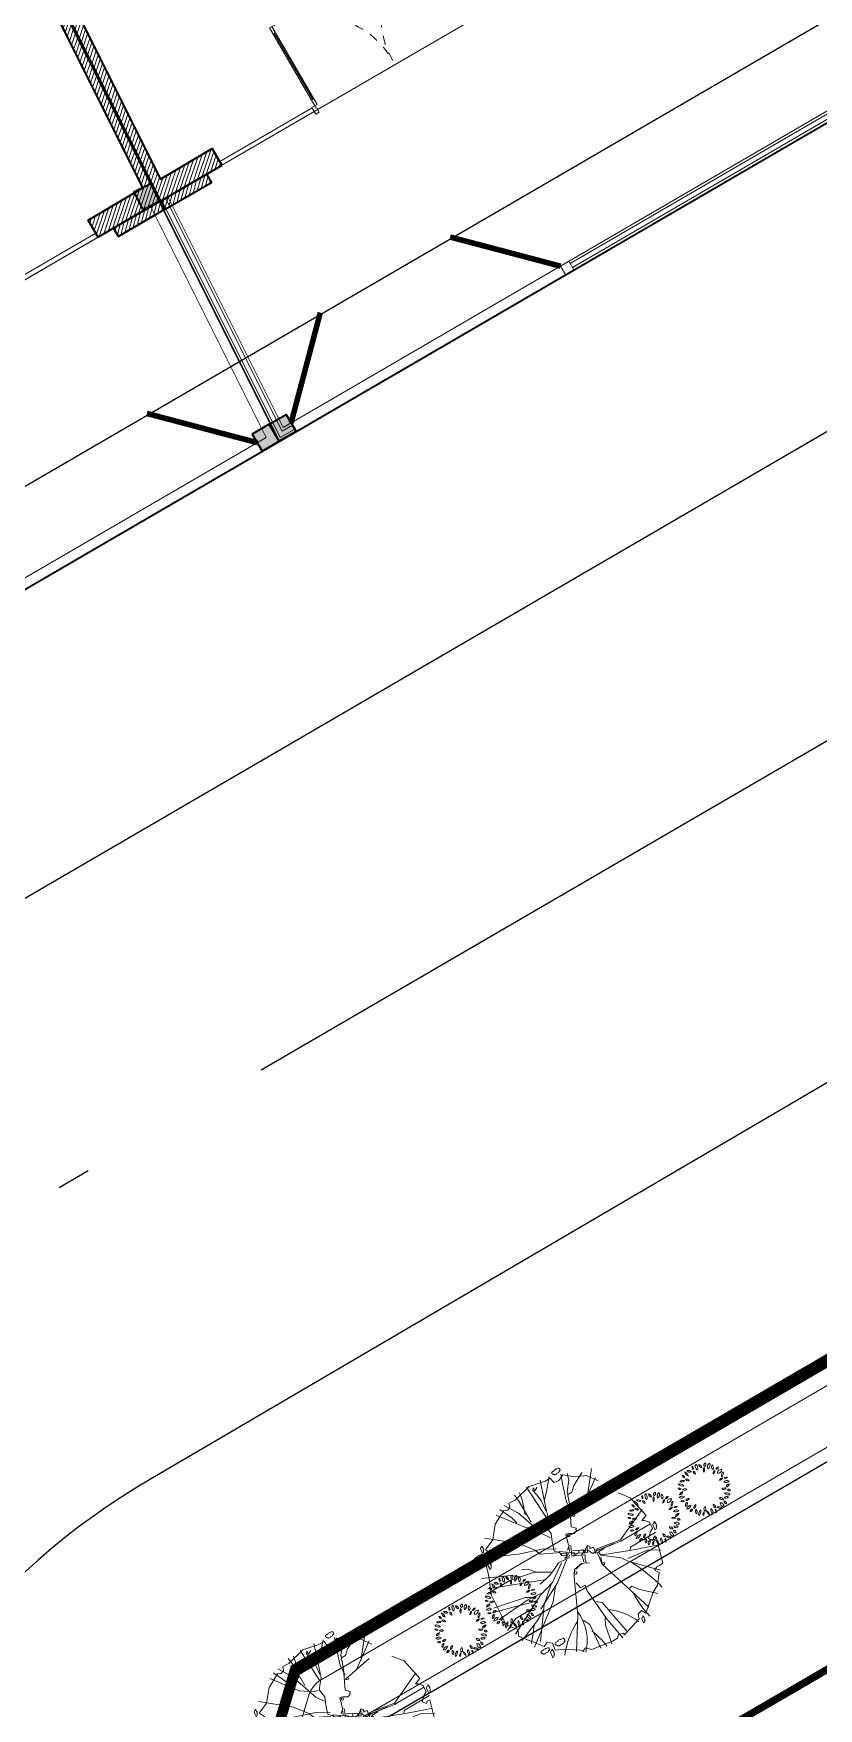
# Model space of a CAD drawing. Header units: millimetres. Extents: x 567980 to 569372, y 2065777 to 2066674.
# Drawn here: x 568793.08 to 568801.9, y 2066263.01 to 2066281.82 of the extents above; entities that cross this region are included whole.
import ezdxf

# ---------------------------------------------------------------- set-up
doc = ezdxf.new("R2010")
doc.units = ezdxf.units.MM
for name, pattern in [('ACAD_ISO10W100', [18.5, 12, -3, 0.5, -3]), ('CENTER', [3, 1.5, -0.5, 0.5, -0.5]), ('HIDDEN2', [0.1875, 0.125, -0.0625])]:
    doc.linetypes.add(name, pattern=pattern)
for name, color, linetype, lineweight in [('A-COT VACH', 2, 'Continuous', 35), ('A-CUA', 25, 'Continuous', 5), ('A-DIM', 251, 'Continuous', 15), ('A-HATCH', 251, 'Continuous', 5), ('A-NET THAY', 125, 'Continuous', 18), ('A-TUONG', 255, 'Continuous', 35), ('boDnv', 54, 'Continuous', 25), ('E- RANH GIOI', 1, 'CENTER', 13), ('E- THAY', 9, 'Continuous', 20), ('E- Tuong', 4, 'Continuous', 13), ('i_Cay', 114, 'Continuous', 13), ('i_Hatch', 250, 'Continuous', 13), ('LD-THAY', 9, 'Continuous', 13)]:
    doc.layers.add(name, color=color, linetype=linetype, lineweight=lineweight)
for name, color, linetype in [('ChiaLo', 128, 'CENTER'), ('datOBt', 42, 'Continuous'), ('datOlienke', 42, 'Continuous'), ('LogDg', 7, 'Continuous'), ('loKBT', 42, 'Continuous'), ('LoLK', 6, 'Continuous'), ('QH', 7, 'Continuous'), ('QUYEN', 7, 'Continuous'), ('TimDg', 222, 'Continuous'), ('ViaHeS', 32, 'Continuous')]:
    doc.layers.add(name, color=color, linetype=linetype)
doc.styles.add('rms', font='romans.shx', dxfattribs={"width": 0.7, "bigfont": 'vns.shx'})
doc.linetypes.add('ADL', pattern='A,0.125,-0.15,["++",rms,S=0.5,R=0,X=0,Y=-0.2245],-1.35,1.125', length=2.75)

# ---------------------------------------------------------------- blocks, each defined once
blk = doc.blocks.new('NEN')
at = {"layer": 'boDnv', "color": 10, "linetype": 'ADL', "ltscale": 0.25}
for points in [[(72.798, 19.248), (66.728, 21.45), (39.936, 9.771), (37.882, 4.109), (87.299, -94.695), (93.027, -96.404), (118.311, -81.695), (120.17, -75.467)], [(230.392, -76.647), (232.25, -70.419), (219.166, -44.258), (213.437, -42.548), (99.38, -108.906), (97.521, -115.133), (110.606, -141.295), (116.334, -143.005)]]:
    blk.add_lwpolyline(points, close=True, dxfattribs=at)
at = {"layer": 'ChiaLo', "ltscale": 5}
blk.add_lwpolyline([(98.361, -94.458), (90.322, -78.384)], dxfattribs=at)
at = {"layer": 'datOBt'}
blk.add_lwpolyline([(231.237, -77.312), (233.322, -70.326), (219.866, -43.423), (213.308, -41.466), (98.535, -108.24), (96.449, -115.227), (109.905, -142.129), (116.463, -144.087)], close=True, dxfattribs=at)
at = {"layer": 'datOlienke'}
blk.add_lwpolyline([(73.514, 20.052), (66.694, 22.526), (39.142, 10.516), (36.795, 4.047), (86.598, -95.529), (93.156, -97.487), (119.156, -82.36), (121.241, -75.374)], close=True, dxfattribs=at)
at = {"layer": 'LogDg'}
blk.add_lwpolyline([(83.769, -96.579), (34.233, 2.462, -0.429738), (38.192, 13.375), (65.731, 25.379, -0.398858), (76.083, 21.623), (124.061, -74.306, -0.395833), (120.929, -84.799), (94.947, -99.916, -0.432836)], format="xyb", close=True, dxfattribs=at)
blk.add_lwpolyline([(191.761, -50.531), (96.917, -106.112, 0.395833), (93.785, -116.606), (107.231, -143.491, 0.432836), (118.409, -146.827), (234.309, -78.995, 0.395833), (237.441, -68.502), (223.995, -41.617, 0.432836), (212.817, -38.281), (191.761, -50.531)], format="xyb", dxfattribs=at)
at = {"layer": 'loKBT'}
blk.add_lwpolyline([(106.195, -103.784), (98.535, -108.24), (96.449, -115.227), (103.177, -128.678), (116.253, -121.071)], close=True, dxfattribs=at)
at = {"layer": 'LoLK'}
for points in [[(98.371, -74.359), (90.322, -78.384), (98.361, -94.458), (106.156, -89.923)], [(90.322, -78.384), (80.484, -83.305), (86.598, -95.529), (93.156, -97.487), (98.361, -94.458)]]:
    blk.add_lwpolyline(points, close=True, dxfattribs=at)
at = {"layer": 'TimDg', "linetype": 'ACAD_ISO10W100', "ltscale": 0.75}
blk.add_lwpolyline([(-358.633, -282.039), (-15.318, -166.825, 0.050829), (-9.777, -164.314), (222.735, -29.039)], format="xyb", dxfattribs=at)
at = {"layer": 'ViaHeS'}
for points in [[(73.514, 20.052), (66.694, 22.526), (39.142, 10.516), (36.795, 4.047), (86.598, -95.529), (93.156, -97.487), (119.156, -82.36), (121.241, -75.374)], [(231.237, -77.312), (233.322, -70.326), (219.866, -43.423), (213.308, -41.466), (98.535, -108.24), (96.449, -115.227), (109.905, -142.129), (116.463, -144.087)]]:
    blk.add_lwpolyline(points, close=True, dxfattribs=at)
blk = doc.blocks.new('NEN K02')
at = {"layer": 'datOlienke'}
blk.add_lwpolyline([(-109.225, 40), (-114.488, 35.007), (-116.072, 4.993), (-111.335, 0), (0, 0), (4.684, 4.99), (2.786, 35.01), (-2.53, 40)], close=True, dxfattribs=at)
at = {"layer": 'LoLK'}
for points in [[(-13.668, 20), (-13.668, 11), (4.304, 11), (3.735, 20)], [(-13.668, 11), (-13.668, 0), (0, 0), (4.684, 4.99), (4.304, 11)]]:
    blk.add_lwpolyline(points, close=True, dxfattribs=at)
blk = doc.blocks.new('*U525')
for p, q in [((90, -100), (50, -100)), ((70, -100), (70, -1250)), ((2710, -100), (2750, -100)), ((2730, -100), (2730, -1250)), ((90, -1250), (50, -1250)), ((2710, -1250), (2750, -1250))]:
    blk.add_line(p, q)
for points in [[(0, 113), (60, 113), (60, 40), (50, 40), (50, 0), (0, 0)], [(50, 0), (90, 0), (90, -1350), (50, -1350)], [(2750, 0), (2710, 0), (2710, -1350), (2750, -1350)], [(2800, 113), (2740, 113), (2740, 40), (2750, 40), (2750, 0), (2800, 0)]]:
    blk.add_lwpolyline(points, close=True)
at = {"linetype": 'HIDDEN2'}
for centre, start, end in [((50, 0), 270, 0), ((2750, 0), 180, 270)]:
    blk.add_arc(centre, 1350, start, end, dxfattribs=at)
blk = doc.blocks.new('CUA DI T1')
at = {"layer": 'A-HATCH'}
h = blk.add_hatch(dxfattribs=at)
h.set_pattern_fill('ANSI31', color=256, scale=300)
h.set_pattern_definition([(45, (-145597.46, 362519.84), (-26.5165043, 26.5165043), [])])
h.paths.add_polyline_path([(-6100, -109), (-5500, -109), (-5500, 0), (-6100, 0)])
edge = h.paths.add_edge_path()
edge.add_line((-600, -108), (0, -111))
edge.add_line((0, -111), (0, 2))
edge.add_line((0, 2), (-600, -1))
edge.add_line((-600, -1), (-600, -108))
at = {"layer": 'A-CUA', "elevation": 0}
for points in [[(-5300, 1), (-4100, 1), (-4100, 51), (-5300, 51)], [(-800, 1), (-2000, 1), (-2000, 51), (-800, 51)]]:
    blk.add_lwpolyline(points, close=True, dxfattribs=at)
at = {"layer": 'A-NET THAY'}
for q in [(-786, 1, 0), (-800, 1, 0)]:
    blk.add_line((-5300, 1, 0), q, dxfattribs=at)
at = {"layer": 'A-TUONG'}
for p, q in [((-5300, 1, 0), (-5300, 220, 0)), ((-800, 1, 0), (-800, 220, 0))]:
    blk.add_line(p, q, dxfattribs=at)
at = {"layer": 'A-TUONG', "elevation": 0}
blk.add_lwpolyline([(-5500, 1), (-5500, -109), (-6100, -109), (-6100, 1), (-5500, 1)], dxfattribs=at)
blk.add_lwpolyline([(-600, 0), (0, 1), (0, -109), (-600, -110)], close=True, dxfattribs=at)
at = {"layer": 'A-CUA', "extrusion": (-2.7819e-13, -5.44958e-10, -1), "xscale": 0.7500000000000021, "yscale": 0.7500000000000021, "zscale": -0.7500000000000019, "rotation": 180.059778475144}
blk.add_blockref('*U525', (4100, 53, 0), dxfattribs=at)
blk = doc.blocks.new('cot 220')
at = {"layer": 'A-COT VACH'}
h = blk.add_hatch(color=256, dxfattribs=at)
h.dxf.hatch_style = 1
h.paths.add_polyline_path([(110, 110), (-110, 110), (-110, -110), (110, -110)])
blk.add_lwpolyline([(-110, -110), (110, -110), (110, 110), (-110, 110)], close=True, dxfattribs=at)
blk = doc.blocks.new('cum dh a3.3.1.6.7')
at = {"layer": 'A-HATCH'}
h = blk.add_hatch(dxfattribs=at)
h.set_pattern_fill('ANSI31', color=256, scale=0.3)
h.set_pattern_definition([(45, (-145.69891, 350), (-0.0265165043, 0.0265165043), [])])
h.paths.add_polyline_path([(-6.501, -0.22), (-7.781, -0.22), (-7.781, -3.12), (-8.001, -3.12), (-8.001, 0), (-6.501, 0)])
h.paths.add_polyline_path([(-2.121, -1.62), (-2.121, -0.22), (-1.671, -0.22), (-1.671, 0), (-3.501, 0), (-3.501, -0.22), (-2.341, -0.22), (-2.341, -2.249), (-2.121, -2.191), (-2.121, -1.73), (-0.931, -1.73), (-0.931, -1.62)])
h.paths.add_polyline_path([(-0.111, -12.74), (-0.111, -7.04), (-0.221, -7.04), (-0.221, -1.73), (-0.331, -1.73), (-0.331, -1.62), (-0.221, -1.62), (-0.221, -0.22), (-0.671, -0.22), (-0.671, 0), (-0.001, 0), (-0.001, -12.96), (-0.807, -13.012), (-0.821, -12.793)])
h = blk.add_hatch(dxfattribs=at)
h.set_pattern_fill('ANSI31', color=256, scale=0.3)
h.set_pattern_definition([(45, (-120.69891, 437.5), (-0.0265165043, 0.0265165043), [])])
h.paths.add_polyline_path([(5.274, -12.41), (6.779, -12.3), (6.779, -7.83), (6.999, -7.83), (6.999, -12.52), (5.288, -12.63)])
h.paths.add_polyline_path([(0.797, -12.913), (-0.001, -12.964), (-0.001, 0), (0.599, 0), (0.599, -0.22), (0.109, -0.22), (0.109, -2.58), (0.219, -2.58), (0.219, -8.54), (0.109, -8.54), (0.109, -12.744), (0.783, -12.695)])
at = {"layer": 'A-TUONG', "elevation": 0}
blk.add_lwpolyline([(-0.111, -12.74), (-0.111, -7.04), (-0.221, -7.04), (-0.221, -1.73), (-0.331, -1.73), (-0.331, -1.62), (-0.221, -1.62), (-0.221, -0.22), (-0.671, -0.22), (-0.671, 0), (-0.001, 0), (-0.001, -12.96), (-0.807, -13.012), (-0.821, -12.793), (-0.111, -12.74), (-0.111, -12.74)], dxfattribs=at)
blk.add_lwpolyline([(0.797, -12.913), (-0.001, -12.964), (-0.001, 0), (0.599, 0), (0.599, -0.22), (0.109, -0.22), (0.109, -2.58), (0.219, -2.58), (0.219, -8.54), (0.109, -8.54), (0.109, -12.744), (0.783, -12.695)], close=True, dxfattribs=at)
at = {"layer": 'A-COT VACH', "xscale": 0.001, "yscale": 0.001, "zscale": 0.001, "rotation": 359.9999999999999}
blk.add_blockref('cot 220', (-0.111, -12.85, 0), dxfattribs=at)
at = {"layer": 'A-DIM'}
for p, xscale, yscale, zscale, rotation in [((6.087, -12.579, 0), 0.0009999999999999998, 0.0009999999999999998, 0.0009999999999999998, 3.621877358030205), ((-0.008, -12.961, 0), 0.000999999999999998, 0.000999999999999998, 0.000999999999999998, 3.65176661248409)]:
    blk.add_blockref('CUA DI T1', p, dxfattribs=dict(at, xscale=xscale, yscale=yscale, zscale=zscale, rotation=rotation))
blk = doc.blocks.new('MBT1K02')
at = {"layer": 'LoLK', "rotation": 90}
blk.add_blockref('cum dh a3.3.1.6.7', (-11.668, 11.015), dxfattribs=at)
at = {"layer": 'LoLK'}
blk.add_blockref('NEN K02', (0, 0), dxfattribs=at)
blk = doc.blocks.new('rkg1')
at = {"layer": 'A-NET THAY'}
for points in [[(0, -2000), (0, 0), (-11000, 0), (-11000, -13668), (-6010, -18352), (0, -17972), (0, -14966)], [(-110, -2000), (-110, -110), (-10890, -110), (-10890, -13620), (-5969, -18239), (-110, -17869), (-110, -14966)]]:
    blk.add_lwpolyline(points, dxfattribs=at)
at = {"layer": 'QUYEN'}
for points in [[(-3720, -18097, 62.5, 62.5, 0), (-2872, -17135, 0, 0, -0.192739), (-2472, -18018, 0, 0, -1.782882)], [(-227, -17876, 62.5, 62.5, 0), (-1188, -17029, 0, 0, 0.192739), (-1474, -17955, 0, 0, 1.782882)]]:
    blk.add_lwpolyline(points, format="xyseb", dxfattribs=at)
at = {"layer": 'A-COT VACH', "rotation": 3.618880421713644}
blk.add_blockref('cot 220', (-117, -17869), dxfattribs=at)
blk = doc.blocks.new('rkg2')
at = {"layer": 'A-NET THAY'}
for points in [[(0, -14966), (0, -17972), (9000, -17403), (9000, 0), (0, 0), (0, -2000)], [(3820, -17700), (8970, -17375), (8970, -30), (30, -30), (30, -2000)], [(3817, -17650), (8920, -17328), (8920, -80), (80, -80), (80, -2000)], [(110, -14959), (110, -17855), (8890, -17300), (8890, -110), (110, -110), (110, -2000)], [(30, -14964), (30, -17940), (218, -17928)], [(80, -14961), (80, -17887), (215, -17878)]]:
    blk.add_lwpolyline(points, dxfattribs=at)
blk.add_lwpolyline([(3822, -17730), (3713, -17737), (3706, -17627), (3815, -17620)], close=True, dxfattribs=at)
at = {"layer": 'QUYEN'}
for points in [[(213, -17848, 62.5, 62.5, 0), (1060, -16887, 0, 0, -0.192739), (1460, -17769, 0, 0, -1.782882)], [(3706, -17627, 62.5, 62.5, 0), (2744, -16780, 0, 0, 0.192739), (2458, -17706, 0, 0, 1.782882)]]:
    blk.add_lwpolyline(points, format="xyseb", dxfattribs=at)
at = {"layer": 'A-COT VACH', "xscale": -1, "rotation": 3.618880421748828}
blk.add_blockref('cot 220', (103, -17855), dxfattribs=at)
blk = doc.blocks.new('CUM CONG A3-A3.1-A6-A7')
at = {"layer": 'QH', "xscale": 0.001, "yscale": 0.001, "zscale": 0.001}
for name in ['rkg1', 'rkg2']:
    blk.add_blockref(name, (11, 0), dxfattribs=at)
blk = doc.blocks.new('MB CONG KHU A')
at = {"layer": 'LoLK', "rotation": 26.57180110630141}
blk.add_blockref('CUM CONG A3-A3.1-A6-A7', (33.085, 47.745), dxfattribs=at)
blk = doc.blocks.new('mb-cay34')
for p, q in [((-76, 813), (254, 836)), ((118, 536), (49, 859)), ((137, 688), (95, 855)), ((148, 528), (175, 874)), ((247, 722), (308, 851)), ((254, 836), (357, 760)), ((-516, 680), (-528, 668)), ((-528, 668), (-528, 656)), ((-483, 680), (-516, 680)), ((-487, 660), (-492, 660)), ((-492, 660), (-492, 656)), ((-483, 664), (-487, 664)), ((-487, 664), (-487, 660)), ((-475, 672), (-483, 664)), ((-479, 684), (-475, 684)), ((-475, 684), (-475, 672)), ((-472, 722), (-472, 746)), ((-472, 746), (-468, 746)), ((-468, 722), (-472, 722)), ((-456, 783), (-468, 775)), ((-468, 746), (-468, 775)), ((-468, 698), (-468, 722)), ((-460, 698), (-468, 698)), ((-460, 693), (-460, 698)), ((-448, 693), (-460, 693)), ((-456, 783), (-452, 779)), ((-452, 779), (-448, 779)), ((-448, 779), (-448, 775)), ((-448, 775), (-444, 775)), ((-448, 698), (-448, 693)), ((-440, 698), (-448, 698)), ((-444, 775), (-440, 771)), ((-440, 771), (-436, 771)), ((-436, 710), (-440, 702)), ((-440, 702), (-440, 698)), ((-436, 771), (-436, 767)), ((-436, 767), (-432, 762)), ((-432, 718), (-436, 710)), ((-432, 762), (-428, 762)), ((-428, 746), (-432, 742)), ((-432, 742), (-432, 718)), ((-428, 762), (-428, 746)), ((-414, 692), (-247, 741)), ((-406, 642), (-414, 692)), ((-376, 578), (-395, 673)), ((-373, 669), (-373, 664)), ((-364, 669), (-373, 669)), ((-335, 664), (-373, 664)), ((-349, 698), (-364, 683)), ((-364, 683), (-364, 669)), ((-310, 698), (-349, 698)), ((-335, 669), (-335, 664)), ((-320, 669), (-335, 669)), ((-320, 673), (-320, 669)), ((-315, 673), (-320, 673)), ((-315, 678), (-315, 673)), ((-310, 678), (-315, 678)), ((-300, 688), (-310, 678)), ((-305, 703), (-300, 703)), ((-300, 703), (-300, 688)), ((-141, 547), (-262, 817)), ((-247, 741), (-76, 813)), ((68, 270), (-144, 813)), ((-106, 585), (-103, 817)), ((201, 471), (137, 688)), ((171, 395), (380, 802)), ((247, 524), (247, 722)), ((292, 323), (585, 703)), ((357, 760), (410, 787)), ((372, 547), (467, 775)), ((410, 787), (627, 620)), ((460, 646), (539, 711)), ((666, 677), (654, 669)), ((654, 640), (654, 669)), ((666, 677), (670, 673)), ((670, 673), (674, 673)), ((674, 673), (674, 669)), ((674, 669), (678, 669)), ((678, 669), (682, 665)), ((682, 665), (686, 665)), ((686, 665), (686, 660)), ((686, 660), (690, 656)), ((-657, 429), (-536, 528)), ((-368, 319), (-589, 589)), ((-536, 656), (-536, 652)), ((-528, 656), (-536, 656)), ((-504, 652), (-536, 652)), ((-536, 528), (-486, 639)), ((-504, 656), (-504, 652)), ((-492, 656), (-504, 656)), ((-486, 639), (-433, 612)), ((-433, 612), (-406, 642)), ((-285, 380), (-376, 578)), ((-84, 475), (-141, 547)), ((-53, 334), (-106, 585)), ((156, 467), (118, 536)), ((160, 372), (148, 528)), ((270, 410), (566, 627)), ((315, 445), (372, 547)), ((395, 597), (460, 646)), ((627, 620), (608, 574)), ((608, 574), (638, 532)), ((638, 532), (714, 544)), ((650, 616), (650, 640)), ((650, 640), (654, 640)), ((654, 616), (650, 616)), ((664, 517), (650, 507)), ((650, 473), (650, 507)), ((654, 591), (654, 616)), ((662, 591), (654, 591)), ((662, 587), (662, 591)), ((674, 587), (662, 587)), ((664, 517), (669, 512)), ((669, 512), (674, 512)), ((682, 591), (674, 591)), ((674, 591), (674, 587)), ((674, 512), (674, 507)), ((674, 507), (679, 507)), ((679, 507), (684, 503)), ((686, 604), (682, 596)), ((682, 596), (682, 591)), ((684, 503), (689, 503)), ((690, 612), (686, 604)), ((698, 568), (689, 568)), ((689, 568), (689, 563)), ((728, 563), (689, 563)), ((689, 503), (689, 498)), ((689, 498), (694, 493)), ((690, 656), (694, 656)), ((694, 640), (690, 636)), ((690, 636), (690, 612)), ((694, 656), (694, 640)), ((713, 597), (698, 582)), ((698, 582), (698, 568)), ((752, 597), (713, 597)), ((714, 544), (744, 471)), ((742, 568), (728, 568)), ((728, 568), (728, 563)), ((747, 572), (742, 572)), ((742, 572), (742, 568)), ((752, 577), (747, 577)), ((747, 577), (747, 572)), ((762, 587), (752, 577)), ((757, 602), (762, 602)), ((762, 602), (762, 587)), ((-729, 289), (-657, 429)), ((-479, 190), (-729, 376)), ((-209, 141), (-285, 380)), ((-114, 376), (-137, 433)), ((-53, 323), (-114, 376)), ((15, 217), (-53, 334)), ((61, 262), (76, 346)), ((122, 232), (171, 395)), ((133, 251), (270, 410)), ((152, 190), (292, 464)), ((528, 179), (828, 369)), ((645, 444), (645, 473)), ((645, 473), (650, 473)), ((650, 444), (645, 444)), ((650, 415), (650, 444)), ((660, 415), (650, 415)), ((660, 410), (660, 415)), ((674, 410), (660, 410)), ((684, 415), (674, 415)), ((674, 415), (674, 410)), ((689, 430), (684, 420)), ((684, 420), (684, 415)), ((694, 439), (689, 430)), ((694, 493), (698, 493)), ((698, 473), (694, 468)), ((694, 468), (694, 439)), ((698, 493), (698, 473)), ((744, 471), (839, 327)), ((-634, 179), (-771, 262)), ((-767, 209), (-725, 224)), ((-763, 141), (-767, 209)), ((-623, 258), (-760, 319)), ((-714, 258), (-729, 289)), ((-725, 224), (-714, 258)), ((-342, 80), (-634, 179)), ((-562, 239), (-623, 258)), ((-395, 68), (-479, 190)), ((-239, 220), (-368, 319)), ((-179, 194), (-239, 220)), ((-106, 46), (-179, 194)), ((0, 57), (122, 232)), ((0, 0), (152, 190)), ((34, 182), (15, 217)), ((23, 152), (46, 213)), ((46, 213), (61, 262)), ((167, 224), (292, 323)), ((182, 19), (528, 179)), ((839, 327), (870, 304)), ((858, 308), (843, 274)), ((843, 274), (889, 228)), ((889, 228), (919, 11)), ((-809, -46), (-763, 141)), ((-744, 114), (-809, 122)), ((-729, 80), (-801, 68)), ((-494, 114), (-744, 114)), ((-589, 129), (-729, 80)), ((-403, 0), (-486, -65)), ((-384, 11), (-403, 0)), ((-391, 23), (-395, 68)), ((-300, 0), (-384, 11)), ((-266, 27), (-342, 80)), ((-224, 34), (-300, 0)), ((-137, 61), (-224, 34)), ((-141, 34), (-209, 141)), ((-72, 4), (-137, 61)), ((-110, 23), (-61, 19)), ((-42, -72), (-110, 23)), ((-57, -38), (-72, 4)), ((-61, 19), (-38, -15)), ((-42, -49), (-19, 8)), ((-19, 8), (-19, -42)), ((-15, 84), (23, 152)), ((-4, -38), (-15, 84)), ((122, -19), (182, 19)), ((243, 30), (308, 19)), ((308, 19), (308, -34)), ((600, 156), (665, 122)), ((665, 122), (923, 144)), ((748, -8), (938, 30)), ((919, 11), (919, -46)), ((-456, -38), (-817, -19)), ((-775, -209), (-809, -46)), ((-513, -72), (-809, -171)), ((-669, -156), (-794, -266)), ((-756, -57), (-779, -72)), ((-779, -72), (-744, -72)), ((-744, -72), (-763, -110)), ((-706, -68), (-756, -57)), ((-631, -80), (-706, -68)), ((-623, -110), (-669, -156)), ((-524, -68), (-631, -80)), ((-486, -65), (-524, -68)), ((-114, -91), (-220, -122)), ((-220, -122), (-213, -152)), ((-213, -152), (-186, -194)), ((-99, -106), (-114, -91)), ((-104, -87), (-76, -56)), ((-55, -66), (-104, -87)), ((-8, -65), (-99, -106)), ((-38, -15), (-57, -38)), ((-50, -64), (-23, -102)), ((-48, -97), (20, -227)), ((-19, -42), (-27, -53)), ((-23, -84), (42, -213)), ((-23, -102), (3, -87)), ((3, -140), (-19, -152)), ((-19, -152), (-4, -190)), ((-7, -61), (50, -182)), ((3, -87), (3, -140)), ((30, -152), (15, -201)), ((46, -152), (103, -137)), ((50, -182), (88, -160)), ((88, -160), (125, -156)), ((106, -114), (122, -19)), ((110, -91), (125, -34)), ((118, -152), (110, -91)), ((125, -156), (141, -179)), ((308, -34), (368, -23)), ((368, -23), (714, -53)), ((501, -46), (539, -91)), ((539, -91), (915, -163)), ((684, -42), (748, -8)), ((714, -53), (942, -95)), ((927, -122), (862, -327)), ((919, -46), (893, -72)), ((893, -72), (908, -122)), ((908, -122), (927, -122)), ((-807, -302), (-820, -310)), ((-820, -339), (-820, -310)), ((-807, -302), (-803, -306)), ((-803, -306), (-799, -306)), ((-799, -306), (-799, -310)), ((-799, -310), (-795, -310)), ((-795, -310), (-791, -314)), ((-791, -314), (-787, -314)), ((-787, -314), (-787, -318)), ((-787, -318), (-783, -323)), ((-783, -323), (-779, -323)), ((-779, -323), (-779, -339)), ((-775, -266), (-775, -209)), ((-748, -270), (-775, -266)), ((-718, -277), (-748, -270)), ((-741, -391), (-714, -327)), ((-714, -327), (-718, -277)), ((-490, -285), (-669, -342)), ((-444, -296), (-574, -342)), ((-384, -281), (-490, -285)), ((-258, -205), (-444, -296)), ((-349, -258), (-406, -566)), ((-220, -243), (-258, -205)), ((-213, -232), (-220, -243)), ((-198, -228), (-213, -232)), ((-186, -194), (-198, -228)), ((3, -216), (-19, -247)), ((-19, -247), (0, -262)), ((42, -213), (-15, -243)), ((-4, -190), (34, -190)), ((0, -262), (22, -262)), ((34, -190), (3, -216)), ((19, -247), (27, -293)), ((27, -232), (76, -255)), ((27, -293), (91, -281)), ((91, -281), (57, -304)), ((57, -304), (99, -559)), ((76, -255), (72, -312)), ((72, -293), (110, -555)), ((72, -312), (84, -391)), ((87, -300), (137, -293)), ((91, -312), (129, -315)), ((91, -376), (91, -312)), ((129, -315), (254, -475)), ((129, -319), (156, -388)), ((137, -293), (209, -281)), ((148, -304), (213, -281)), ((213, -281), (809, -467)), ((862, -327), (817, -342)), ((-824, -339), (-820, -339)), ((-824, -363), (-824, -339)), ((-820, -363), (-824, -363)), ((-820, -387), (-820, -363)), ((-811, -387), (-820, -387)), ((-811, -391), (-811, -387)), ((-799, -391), (-811, -391)), ((-799, -387), (-799, -391)), ((-791, -387), (-799, -387)), ((-787, -375), (-791, -383)), ((-791, -383), (-791, -387)), ((-783, -367), (-787, -375)), ((-779, -339), (-783, -343)), ((-783, -343), (-783, -367)), ((-669, -342), (-756, -376)), ((-661, -486), (-741, -391)), ((-669, -414), (-733, -433)), ((-574, -342), (-669, -414)), ((-619, -589), (-661, -486)), ((-429, -486), (-653, -665)), ((-596, -429), (-638, -513)), ((-551, -380), (-596, -429)), ((-376, -403), (-558, -654)), ((-551, -334), (-551, -380)), ((84, -391), (95, -483)), ((156, -388), (235, -585)), ((254, -475), (323, -524)), ((555, -388), (547, -426)), ((547, -426), (615, -475)), ((615, -475), (741, -612)), ((847, -410), (703, -578)), ((817, -342), (801, -388)), ((801, -388), (847, -410)), ((857, -371), (857, -376)), ((865, -371), (857, -371)), ((889, -376), (857, -376)), ((877, -347), (865, -359)), ((865, -359), (865, -371)), ((910, -347), (877, -347)), ((889, -371), (889, -376)), ((901, -371), (889, -371)), ((901, -367), (901, -371)), ((906, -367), (901, -367)), ((906, -363), (906, -367)), ((910, -363), (906, -363)), ((918, -355), (910, -363)), ((914, -343), (918, -343)), ((918, -343), (918, -355)), ((-638, -513), (-669, -563)), ((-517, -661), (-619, -589)), ((99, -559), (-53, -893)), ((110, -555), (110, -886)), ((209, -608), (205, -897)), ((235, -589), (209, -608)), ((235, -585), (327, -848)), ((292, -528), (319, -737)), ((323, -524), (555, -749)), ((665, -650), (566, -726)), ((703, -578), (665, -650)), ((-213, -851), (-315, -772)), ((224, -802), (175, -855)), ((247, -821), (224, -802)), ((505, -802), (247, -878)), ((262, -832), (247, -821)), ((319, -737), (384, -855)), ((524, -696), (505, -734)), ((505, -734), (509, -764)), ((509, -764), (505, -802)), ((566, -726), (524, -696)), ((15, -897), (-213, -851)), ((38, -836), (15, -897)), ((53, -859), (38, -836)), ((91, -893), (53, -859)), ((160, -886), (91, -893)), ((119, -934), (109, -934)), ((109, -934), (109, -939)), ((148, -939), (109, -939)), ((133, -905), (119, -919)), ((119, -919), (119, -934)), ((172, -905), (133, -905)), ((162, -934), (148, -934)), ((148, -934), (148, -939)), ((175, -855), (160, -886)), ((167, -929), (162, -929)), ((162, -929), (162, -934)), ((172, -924), (167, -924)), ((167, -924), (167, -929)), ((182, -914), (172, -924)), ((177, -900), (182, -900)), ((182, -900), (182, -914)), ((243, -848), (262, -832)), ((247, -878), (243, -848))]:
    blk.add_line(p, q)
for centre, radius in [((154, -13), 15.3), ((-195, -136), 11.7), ((-343, -280), 11.7), ((217, -295), 11.7)]:
    blk.add_circle(centre, radius)
for centre, radius, start, end in [((1371, -208), 898, 129.3545, 152.6092), ((554, 627), 468, 262.5537, 314.3375), ((1052, 958), 883, 248.5622, 262.3516), ((1081, 207), 551, 215.15, 249.1841), ((648, -1520), 1117, 77.3352, 91.8505), ((1165, 1074), 1813, 242.8644, 255.3539)]:
    blk.add_arc(centre, radius, start, end)
blk = doc.blocks.new('mb-cay40')
at = {"color": 0, "linetype": 'ByBlock'}
for centre, radius, start, end in [((-300, 710), 100, 149.4737, 231.7586), ((-448, 683), 100, 329.4737, 51.7586), ((-231, 779), 98.1, 192.306, 259.6849), ((-344, 662), 98.1, 12.306, 79.6849), ((-136, 737), 62.9, 125.4093, 202.7101), ((-231, 764), 62.9, 305.4093, 22.7101), ((16, 684), 137, 133.8117, 194.3077), ((-211, 749), 137, 313.8117, 14.3077), ((-680, 301), 102, 69.7201, 135.6489), ((-718, 468), 102, 249.7201, 315.6489), ((-654, 503), 44.2, 163.4933, 274.4697), ((-693, 471), 44.2, 343.4933, 94.4697), ((-542, 597), 98.1, 183.3189, 263.1904), ((-651, 494), 98.1, 3.3189, 83.1904), ((-620, 357), 75.8, 22.5723, 98.3335), ((-561, 461), 75.8, 202.5723, 278.3335), ((-554, 556), 69.9, 25.4537, 116.6852), ((-522, 648), 69.9, 205.4537, 296.6852), ((-427, 694), 54.1, 146.8151, 244.0193), ((-496, 675), 54.1, 326.8151, 64.0193), ((-390, 597), 66.9, 168.8066, 257.6391), ((-470, 545), 66.9, 348.8066, 77.6391), ((-148, 638), 79.7, 145.5248, 220.8327), ((-273, 631), 79.7, 325.5248, 40.8327), ((113, 711), 137, 163.4642, 212.7906), ((49, 562), 68.8, 103.8914, 198.9039), ((-134, 676), 137, 343.4642, 32.7906), ((-33, 607), 68.8, 283.8914, 18.9039), ((138, 616), 80.6, 104.1004, 168.465), ((40, 710), 80.6, 284.1004, 348.465), ((230, 506), 141, 100.3005, 160.4476), ((72, 692), 141, 280.3005, 340.4476), ((213, 369), 79.6, 86.0282, 161.3698), ((143, 474), 79.6, 266.0282, 341.3698), ((260, 521), 76.9, 122.5817, 207.18), ((150, 551), 76.9, 302.5817, 27.18), ((320, 284), 110, 64.7353, 140.5781), ((282, 453), 110, 244.7353, 320.5781), ((300, 426), 53.5, 59.9815, 155.6676), ((278, 494), 53.5, 239.9815, 335.6676), ((-767, 152), 75.6, 44.2576, 108.5927), ((-736, 277), 75.6, 224.2576, 288.5927), ((-743, 226), 96, 30.9482, 110.5784), ((-695, 365), 96, 210.9482, 290.5784), ((-787, 176), 111, 280.8762, 345.4479), ((-659, 40), 111, 100.8762, 165.4479), ((-690, -39), 87.4, 54.9745, 151.3792), ((-716, 74), 87.4, 234.9745, 331.3792), ((-638, 119), 83.9, 60.5095, 129.292), ((-649, 257), 83.9, 240.5095, 309.292), ((159, -75), 77.3, 28.8072, 103.9199), ((208, 37), 77.3, 208.8072, 283.9199), ((243, 141), 78, 58.8748, 131.2135), ((232, 267), 78, 238.8748, 311.2135), ((314, -59), 90.4, 71.3712, 141.7535), ((272, 83), 90.4, 251.3712, 321.7535), ((293, 25), 97.6, 29.1952, 106.7189), ((350, 166), 97.6, 209.1952, 286.7189), ((359, 242), 79.1, 90.2529, 173.5221), ((280, 330), 79.1, 270.2529, 353.5221), ((344, 142), 53.6, 28.1981, 112.1918), ((371, 217), 53.6, 208.1981, 292.1918), ((-675, -123), 70, 71.8192, 140.0818), ((-707, -12), 70, 251.8192, 320.0818), ((-557, -163), 78, 113.4753, 203.456), ((-660, -123), 78, 293.4753, 23.456), ((-617, 21), 75, 267.1724, 337.2365), ((-551, -83), 75, 87.1724, 157.2365), ((-605, -147), 107, 271.6328, 352.0268), ((-496, -269), 107, 91.6328, 172.0268), ((-473, -294), 49.3, 76.5419, 193.4774), ((-509, -257), 49.3, 256.5419, 13.4774), ((-342, -221), 95.9, 122.8873, 186.7253), ((-489, -152), 95.9, 302.8873, 6.7253), ((-314, -281), 91.1, 159.117, 230.3606), ((-457, -318), 91.1, 339.117, 50.3606), ((-220, -348), 109, 122.117, 201.7275), ((-379, -297), 109, 302.117, 21.7275), ((-170, -364), 62.5, 129.7475, 206.0709), ((-267, -343), 62.5, 309.7475, 26.0709), ((-133, -236), 75.4, 148.7877, 221.5977), ((-253, -247), 75.4, 328.7877, 41.5977), ((-160, -372), 84.6, 5.3196, 80.419), ((-61, -281), 84.6, 185.3196, 260.419), ((100, -278), 148, 165.2071, 218.3217), ((-159, -332), 148, 345.2071, 38.3217), ((-19, -211), 70.3, 353.65, 74.6514), ((70, -151), 70.3, 173.65, 254.6514), ((110, -276), 64.3, 156.7754, 231.288), ((11, -301), 64.3, 336.7754, 51.288), ((113, -290), 96.7, 38.6962, 106.2415), ((162, -137), 96.7, 218.6962, 286.2415), ((133, -213), 116, 6.5487, 76.8911), ((275, -87), 116, 186.5487, 256.8911), ((243, -118), 50.7, 359.2557, 87.6287), ((296, -68), 50.7, 179.2557, 267.6287)]:
    blk.add_arc(centre, radius, start, end, dxfattribs=at)
blk = doc.blocks.new('cot')
at = {"layer": 'i_Hatch'}
h = blk.add_hatch(color=256, dxfattribs=at)
h.dxf.hatch_style = 1
h.paths.add_polyline_path([(-124080302, 101892782), (-124080082, 101892782), (-124080082, 101893002), (-124080302, 101893002)])
at = {"layer": 'A-COT VACH'}
for p, q in [((-124080302, 101893002), (-124080082, 101892782)), ((-124080302, 101892782), (-124080082, 101893002))]:
    blk.add_line(p, q, dxfattribs=at)
blk.add_lwpolyline([(-124080302, 101892782), (-124080082, 101892782), (-124080082, 101893002), (-124080302, 101893002)], close=True, dxfattribs=at)
blk = doc.blocks.new('luoicot')
at = {"layer": 'E- Tuong'}
for p in [(-10876, 2787), (-6406, 2787), (-2406, 2787), (-10876, -813), (-6406, -813), (-2406, -813), (-10876, -4833), (-6406, -4833), (-2406, -4833), (-2376, -8633), (-10876, -10632), (-6406, -10632), (-4676, -10632)]:
    blk.add_blockref('cot', p, dxfattribs=at)
blk = doc.blocks.new('TANG 1 BT3')
at = {"layer": 'E- Tuong'}
blk.add_blockref('luoicot', (131163043, -100950274), dxfattribs=at)
blk = doc.blocks.new('MBT1 BT3')
at = {"layer": 'E- THAY'}
for p, q in [((7073160, 928336), (7081018, 928336)), ((7072560, 927736), (7081136, 927736))]:
    blk.add_line(p, q, dxfattribs=at)
blk.add_arc((7081136, 928036), 300, 270, 313.1906, dxfattribs=at)
at = {"layer": 'i_Cay', "xscale": -1.14285714285714, "yscale": 1.14285714285714, "zscale": 1.14285714285714, "rotation": 270}
for p in [(7081195, 928266), (7078070, 927958)]:
    blk.add_blockref('mb-cay34', p, dxfattribs=at)
at = {"layer": 'i_Cay', "xscale": 0.5, "yscale": 0.5, "zscale": 0.5}
for p in [(7076431, 927954), (7077087, 927954), (7078943, 927952), (7079596, 927948)]:
    blk.add_blockref('mb-cay40', p, dxfattribs=at)
at = {"layer": 'LD-THAY'}
blk.add_blockref('TANG 1 BT3', (2586, 0), dxfattribs=at)
at = {"layer": 'E- RANH GIOI', "ltscale": 0.05, "const_width": 100}
blk.add_lwpolyline([(7087607, 947516), (7072450, 947516), (7072450, 927516), (7081342, 927516), (7086658, 932506)], close=True, dxfattribs=at)
at = {"layer": 'E- RANH GIOI', "color": 5, "ltscale": 0.05, "true_color": 0x0000fa, "const_width": 50}
blk.add_lwpolyline([(7072450, 930516), (7080325, 930516), (7083740, 933610), (7084601, 947516)], dxfattribs=at)
at = {"layer": 'E- THAY'}
blk.add_line((7081342, 927817), (7086444, 932607), dxfattribs=at)
blk.add_lwpolyline([(7087607, 947516), (7072450, 947516), (7072450, 927516), (7081342, 927516), (7086658, 932506)], close=True, dxfattribs=at)
blk = doc.blocks.new('BT-02')
at = {"layer": 'E- RANH GIOI', "ltscale": 0.05, "const_width": 100}
blk.add_lwpolyline([(7621198, 979879), (7753982, 979879), (7758667, 974889), (7756768, 944869), (7751452, 939879), (7618668, 939879), (7613983, 944869), (7615882, 974889), (7621198, 979879)], dxfattribs=at)
at = {"layer": 'E- RANH GIOI', "color": 5, "ltscale": 0.05, "true_color": 0x0000fa, "const_width": 50}
blk.add_lwpolyline([(7622385, 976879), (7752684, 976879), (7755591, 973782), (7753849, 946244), (7750265, 942879), (7619966, 942879), (7617059, 945976), (7618801, 973514)], close=True, dxfattribs=at)
at = {"layer": 'loKBT'}
blk.add_lwpolyline([(7630060, 979879), (7630060, 959879), (7614933, 959879), (7615882, 974889), (7621198, 979879), (7630060, 979879)], dxfattribs=at)

msp = doc.modelspace()

# ---------------------------------------------------------------- block references
at = {"layer": 'boDnv'}
msp.add_blockref('NEN', (568697.481, 2066371.697), dxfattribs=at)

# ---------------------------------------------------------------- next in the draw order: block references
at = {"layer": 'LoLK', "rotation": 296.5718179020918}
msp.add_blockref('MBT1K02', (568784.078, 2066276.168), dxfattribs=at)

# ---------------------------------------------------------------- next in the draw order: block references
at = {"layer": 'LoLK'}
msp.add_blockref('MB CONG KHU A', (568744.879, 2066240.648), dxfattribs=at)

# ---------------------------------------------------------------- next in the draw order: block references
at = {"layer": 'LD-THAY', "xscale": 0.0009980326083971122, "yscale": 0.0009980326083971122, "zscale": 0.0009980326083971122, "rotation": 210.1906985406665}
msp.add_blockref('MBT1 BT3', (574439.275, 2070617.601, 0), dxfattribs=at)

# ---------------------------------------------------------------- next in the draw order: block references
at = {"layer": 'loKBT', "xscale": 0.001000000000001394, "yscale": 0.001000000000001394, "zscale": 0.001000000000001394, "rotation": 30.1906983248881}
msp.add_blockref('BT-02', (562701.345, 2061583.947, 0), dxfattribs=at)

# ---------------------------------------------------------------- next in the draw order: block references
at = {"layer": 'LD-THAY', "xscale": 0.0009980326083971122, "yscale": 0.0009980326083971122, "zscale": 0.0009980326083971122, "rotation": 210.1906985406665}
msp.add_blockref('MBT1 BT3', (574439.275, 2070617.601, 0), dxfattribs=at)

# ---------------------------------------------------------------- next in the draw order: block references
at = {"layer": 'loKBT', "xscale": 0.001000000000001394, "yscale": 0.001000000000001394, "zscale": 0.001000000000001394, "rotation": 30.1906983248881}
msp.add_blockref('BT-02', (562701.345, 2061583.947, 0), dxfattribs=at)

doc.saveas('drawing.dxf')
